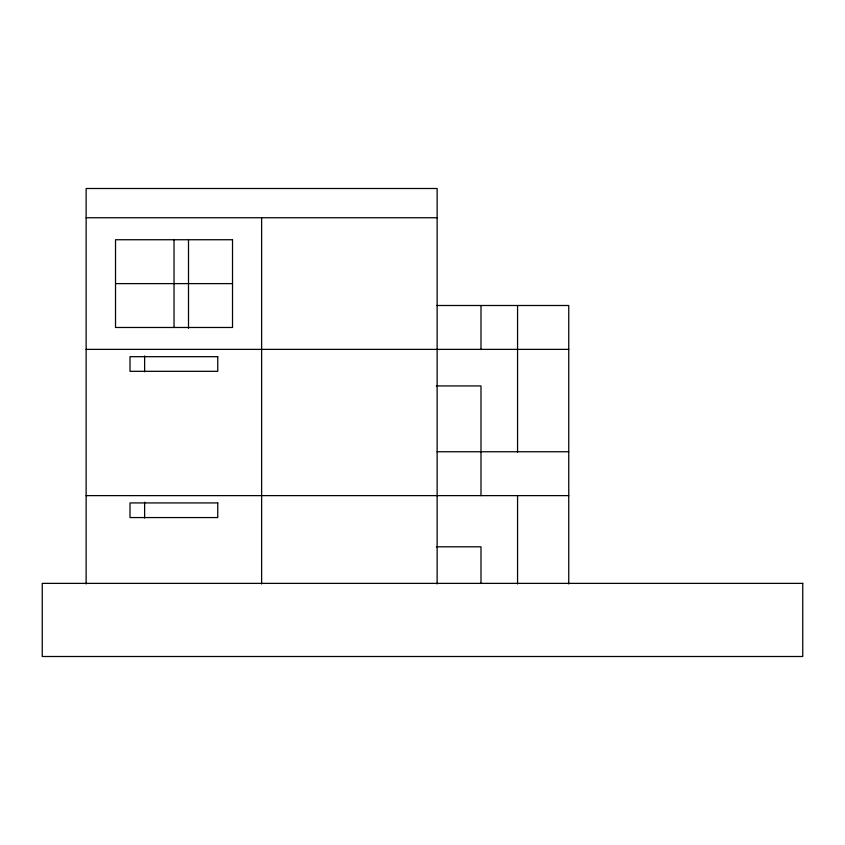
<?xml version="1.0" encoding="UTF-8"?>
<svg xmlns="http://www.w3.org/2000/svg" width="845" height="845" viewBox="0 0 845 845"><rect width="100%" height="100%" fill="white"/><g stroke="black" fill="none" stroke-linecap="round" stroke-linejoin="round"><path stroke-width="1.27" d="M86.127 217.746L437.129 217.746M115.522 283.614L232.523 283.614M436.939 305.499L568.748 305.499L568.748 583.979M86.127 349.376L568.748 349.376M436.379 385.933L480.995 385.933L480.995 495.624M437.129 451.748L568.748 451.748M86.127 495.624L568.748 495.624M436.379 546.81L480.995 546.81L480.995 583.377M517.562 305.499L517.562 452.181M517.562 495.624L517.562 583.979M480.995 305.499L480.995 349.376M437.129 583.979L437.129 188.498L86.127 188.498L86.127 583.979M261.623 217.746L261.623 583.979M188.498 240.128L188.498 328.314M174.028 239.737L174.028 327.48M144.622 355.967L144.622 371.779M144.622 502.215L144.622 518.038M232.523 239.737L115.522 239.737L115.522 327.48L232.523 327.48L232.523 239.737M217.746 356.685L130.003 356.685L130.003 371.314L217.746 371.314L217.746 356.685M217.746 502.933L130.003 502.933L130.003 517.562L217.746 517.562L217.746 502.933M802.75 583.377L42.25 583.377L42.25 656.502L802.75 656.502L802.75 583.377"/></g></svg>
